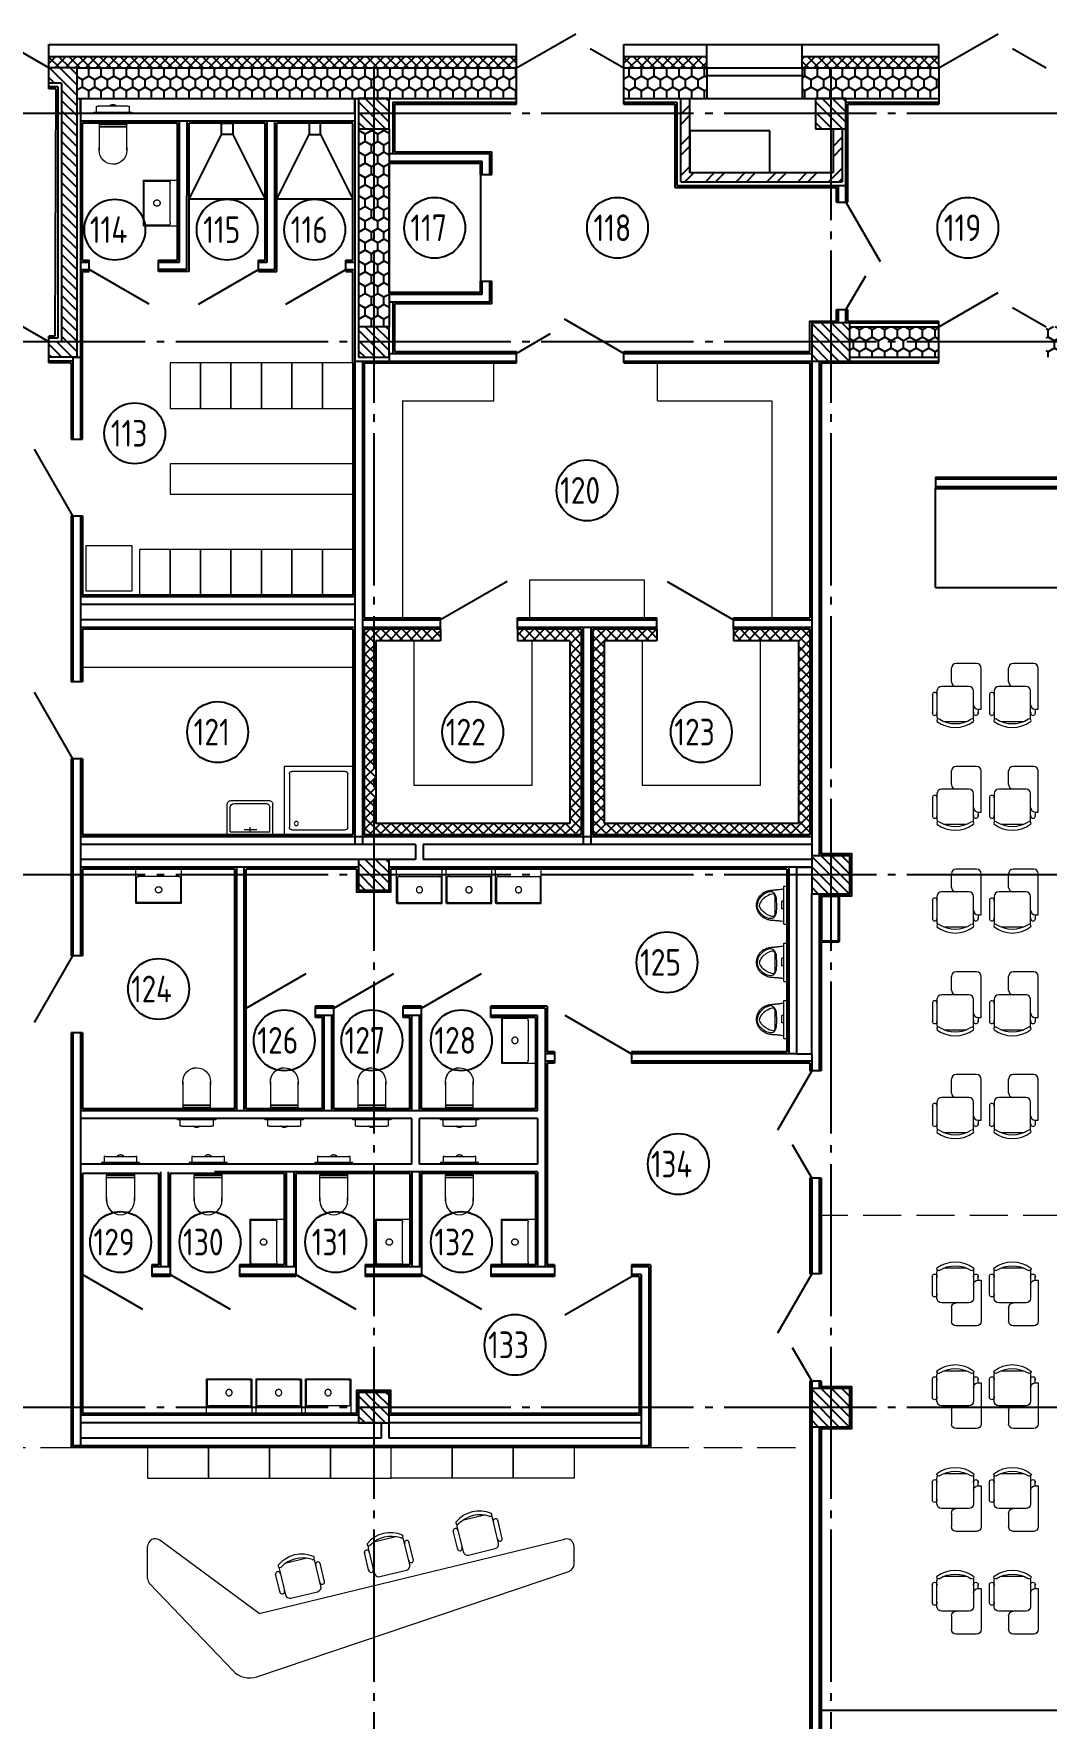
# Model space of a CAD drawing. Header units: millimetres. Extents: x -4830 to 71830, y -6940 to 28603.
# Drawn here: x 7535 to 20830, y 5919 to 28050 of the extents above; entities that cross this region are included whole.
import ezdxf

# ---------------------------------------------------------------- set-up
doc = ezdxf.new("R2010")
doc.units = ezdxf.units.MM
doc.linetypes.add('ГОСТ 2.303 4', pattern=[7, 5, -2, 0])
doc.linetypes.add('ГОСТ 2.303 5', pattern=[24, 20, -1.5, 1, -1.5])
doc.layers.add('Оборудование', color=5, linetype='Continuous', lineweight=18)
doc.layers.add('оси', color=7, linetype='Continuous')
doc.layers.add('текст', color=7, linetype='Continuous')
doc.styles.add('ГОСТ 2.304', font='CS_Gost2304.shx')
pattern_1 = [(135, (-72169.68, -10084.31), (-67.35192, -67.35192), []), (225, (-72169.68, -10084.31), (67.35192, -67.35192), [])]
pattern_2 = [(90, (-72169.684, -10084.31), (-82.48892, 142.875), [95.25, -190.5]), (210, (-72169.684, -10084.31), (-82.48892, -142.875), [95.25, -190.5]), (150, (-72169.684, -10084.31), (-164.97784, 3e-07), [-190.5, 95.25])]

# ---------------------------------------------------------------- blocks, each defined once
blk = doc.blocks.new('Инсталляция - унитаз')
at = {"layer": 'Оборудование', "ltscale": 100}
for p, q in [((-215, 225), (-215, 145)), ((-195, 225), (-215, 225)), ((-195, 225), (0, 225)), ((0, 225), (195, 225)), ((215, 225), (195, 225)), ((215, 145), (215, 225)), ((-220, 145), (-250, 145)), ((-250, 145), (-250, 125)), ((-250, 125), (250, 125)), ((220, 145), (-220, 145)), ((-220, 145), (-220, 125)), ((-220, 125), (-220, 145)), ((220, 125), (220, 145)), ((250, 145), (220, 145)), ((220, 145), (220, 125)), ((250, 125), (250, 145)), ((-183, 0), (182, 0)), ((-183, 0), (-183, -20)), ((-172, -20), (-183, -20)), ((-183, -358), (-183, -20)), ((182, -20), (-183, -20)), ((-183, -50), (-183, -20)), ((182, -50), (-183, -50)), ((-183, -50), (182, -50)), ((-183, -319), (-183, -50)), ((-172, 0), (-172, -20)), ((-172, -20), (-172, 0)), ((-172, -20), (-172, 0)), ((-172, -20), (172, -20)), ((-65, -5), (-65, 0)), ((65, -5), (-65, -5)), ((-35, -7), (-35, -5)), ((-35, -5), (-35, -7)), ((-35, -7), (-35, -5)), ((-33, -7), (-35, -7)), ((-35, -7), (-33, -7)), ((-35, -7), (-33, -7)), ((33, -7), (-33, -7)), ((35, -7), (33, -7)), ((33, -7), (35, -7)), ((33, -7), (35, -7)), ((35, -5), (35, -7)), ((35, -7), (35, -5)), ((35, -7), (35, -5)), ((65, 0), (65, -5)), ((172, 0), (172, -20)), ((172, -20), (172, 0)), ((172, 0), (172, -20)), ((172, -20), (182, -20)), ((182, 0), (182, -20)), ((182, -20), (182, -358)), ((182, -20), (182, -50)), ((182, -50), (182, -319)), ((-183, -319), (-183, -358)), ((182, -358), (182, -319))]:
    blk.add_line(p, q, dxfattribs=at)
at = {"layer": 'Оборудование', "ltscale": 100, "flags": 128}
blk.add_lwpolyline([(45, 225), (43, 226), (42, 228), (40, 230), (38, 231), (36, 233), (34, 234), (32, 235), (30, 237), (28, 238), (26, 239), (24, 240), (22, 241), (19, 242), (17, 242), (15, 243), (13, 244), (10, 244), (8, 244), (5, 245), (3, 245), (1, 245), (-2, 245), (-4, 245), (-7, 245), (-9, 244), (-11, 244), (-14, 243), (-16, 243), (-18, 242), (-21, 241), (-23, 241), (-25, 240), (-27, 239), (-29, 237), (-31, 236), (-33, 235), (-35, 234), (-37, 232), (-39, 231), (-41, 229), (-43, 227), (-44, 226)], dxfattribs=at)
at = {"layer": 'Оборудование', "ltscale": 100}
for radius, start, end in [(182, 180, 0), (183, 180, 270), (182, 270, 0)]:
    blk.add_arc((0, -358), radius, start, end, dxfattribs=at)
blk = doc.blocks.new('Sanitary_Basins_Gala_ALBUS-Over-counter-Wash-basin-60x45-cm - ALBUS Over counter Wash basin 60x45 cm_-V44-План на отм _4_200')
at = {"layer": 'Оборудование'}
for p, q in [((-302, -218), (-302, 226)), ((298, -218), (298, 226)), ((-290, 117), (-291, 113)), ((-291, 113), (-291, -199)), ((-288, 121), (-290, 117)), ((-285, 124), (-288, 121)), ((-282, 125), (-285, 124)), ((-277, 126), (-282, 125)), ((-273, 127), (-277, 126)), ((-263, 127), (-273, 127)), ((-263, 127), (264, 127)), ((269, 127), (259, 127)), ((274, 126), (269, 127)), ((278, 125), (274, 126)), ((282, 124), (278, 125)), ((285, 121), (282, 124)), ((286, 117), (285, 121)), ((287, 113), (286, 117)), ((287, -199), (287, 113)), ((-302, -219), (-302, -218)), ((-301, -220), (-302, -219)), ((-301, -221), (-301, -220)), ((-291, -199), (-290, -203)), ((-290, -203), (-288, -207)), ((-288, -207), (-285, -210)), ((-285, -210), (-281, -212)), ((-281, -212), (-277, -213)), ((-277, -213), (-273, -213)), ((-268, -214), (-273, -213)), ((-268, -214), (264, -214)), ((-42, -35), (-43, -39)), ((-43, -39), (-43, -42)), ((-43, -42), (-43, -46)), ((-43, -46), (-43, -50)), ((-43, -50), (-43, -54)), ((-43, -54), (-42, -58)), ((-40, -31), (-42, -35)), ((-42, -58), (-40, -61)), ((-39, -27), (-40, -31)), ((-40, -61), (-39, -65)), ((-37, -23), (-39, -27)), ((-39, -65), (-37, -69)), ((-34, -20), (-37, -23)), ((-37, -69), (-34, -72)), ((-31, -17), (-34, -20)), ((-34, -72), (-31, -75)), ((-28, -14), (-31, -17)), ((-31, -75), (-28, -78)), ((-25, -11), (-28, -14)), ((-28, -78), (-25, -81)), ((-21, -9), (-25, -11)), ((-25, -81), (-21, -83)), ((-17, -8), (-21, -9)), ((-21, -83), (-17, -85)), ((-13, -6), (-17, -8)), ((-17, -85), (-13, -86)), ((-9, -5), (-13, -6)), ((-13, -86), (-9, -87)), ((-6, -5), (-9, -5)), ((-9, -87), (-6, -87)), ((-2, -5), (-6, -5)), ((-6, -87), (-2, -88)), ((2, -5), (-2, -5)), ((-2, -88), (2, -87)), ((6, -5), (2, -5)), ((2, -87), (6, -87)), ((10, -6), (6, -5)), ((6, -87), (10, -86)), ((13, -8), (10, -6)), ((10, -86), (13, -85)), ((17, -9), (13, -8)), ((13, -85), (17, -83)), ((21, -11), (17, -9)), ((17, -83), (21, -81)), ((24, -14), (21, -11)), ((21, -81), (24, -78)), ((27, -17), (24, -14)), ((24, -78), (27, -75)), ((30, -20), (27, -17)), ((27, -75), (30, -72)), ((33, -23), (30, -20)), ((30, -72), (33, -69)), ((35, -27), (33, -23)), ((33, -69), (35, -65)), ((37, -31), (35, -27)), ((35, -65), (37, -61)), ((38, -35), (37, -31)), ((37, -61), (38, -58)), ((39, -39), (38, -35)), ((38, -58), (39, -54)), ((39, -42), (39, -39)), ((40, -46), (39, -42)), ((39, -50), (40, -46)), ((39, -54), (39, -50)), ((264, -214), (269, -213)), ((269, -213), (273, -213)), ((273, -213), (275, -212)), ((275, -212), (278, -212)), ((278, -212), (281, -210)), ((281, -210), (284, -207)), ((284, -207), (286, -205)), ((286, -203), (287, -201)), ((286, -205), (286, -203)), ((287, -201), (287, -199)), ((297, -221), (298, -220)), ((298, -219), (298, -218)), ((298, -220), (298, -219)), ((-300, -222), (-301, -221)), ((-299, -223), (-300, -222)), ((-298, -224), (-299, -223)), ((-297, -224), (-298, -224)), ((-296, -224), (-297, -224)), ((-296, -224), (292, -224)), ((292, -224), (293, -224)), ((293, -224), (294, -224)), ((294, -224), (295, -223)), ((295, -223), (296, -222)), ((296, -222), (297, -221))]:
    blk.add_line(p, q, dxfattribs=at)
at = {"layer": 'Оборудование', "ltscale": 100}
blk.add_line((-302, 226), (298, 226), dxfattribs=at)
blk = doc.blocks.new('720_Geberit_Инсталляция для подвесного писсуара 111_616_00_1__СантехПрибор_Нет основы_ - 400_74_Geberit_Duofix_urinal_element-607277-План на отм _4_200')
at = {"layer": 'Оборудование'}
for p, q in [((-250, 0), (-250, 40)), ((-250, 40), (250, 40)), ((250, 0), (-250, 0)), ((-53, 0), (-53, -28)), ((46, 0), (46, -28)), ((250, 0), (250, 40)), ((-120, -117), (120, -117)), ((46, -28), (-53, -28))]:
    blk.add_line(p, q, dxfattribs=at)
for points, knots in [([(-212, 0), (-211, -8), (-209, -23), (-206, -46), (-204, -64), (-202, -78), (-201, -89), (-200, -99), (-199, -110), (-198, -120), (-197, -130), (-196, -139), (-195, -149), (-195, -158), (-193, -167), (-192, -176), (-190, -187), (-188, -201), (-184, -216), (-179, -235), (-170, -257), (-156, -280), (-142, -297), (-129, -310), (-119, -319), (-110, -326), (-102, -331), (-96, -335), (-90, -339), (-83, -343), (-76, -346), (-67, -351), (-54, -355), (-38, -360), (-20, -363), (-7, -364), (0, -365)], [0, 0, 0, 0, 0.035714, 0.071429, 0.107143, 0.125, 0.142857, 0.160714, 0.178571, 0.196429, 0.214286, 0.232143, 0.25, 0.267857, 0.285714, 0.303571, 0.321429, 0.357143, 0.392857, 0.428571, 0.5, 0.571429, 0.642857, 0.678571, 0.714286, 0.75, 0.767857, 0.785714, 0.803571, 0.821429, 0.839286, 0.857143, 0.892857, 0.928571, 0.964286, 1, 1, 1, 1]), ([(0, -365), (9, -364), (27, -362), (51, -356), (73, -348), (93, -337), (111, -324), (133, -305), (151, -284), (166, -261), (175, -243), (183, -224), (189, -205), (192, -188), (194, -176), (195, -166), (196, -156), (196, -145), (197, -134), (198, -122), (199, -110), (200, -97), (201, -83), (203, -68), (204, -53), (207, -31), (210, -13), (212, 0)], [0, 0, 0, 0, 0.052632, 0.105263, 0.157895, 0.210526, 0.263158, 0.315789, 0.421053, 0.473684, 0.526316, 0.578947, 0.631579, 0.677632, 0.700658, 0.723684, 0.746711, 0.769737, 0.792763, 0.815789, 0.838816, 0.861842, 0.884868, 0.907895, 0.930921, 0.953947, 1, 1, 1, 1]), ([(-166, -135), (-184, -161), (-170, -232), (-116, -306), (-45, -351), (0, -351)], [0, 0, 0, 0, 0.2142319, 0.486249, 0.728231, 0.728231, 0.728231, 0.728231]), ([(-166, -135), (-129, -98), (0, -101), (132, -96), (166, -135)], [0, 0, 0, 0, 0.3432171, 0.6856443, 0.6856443, 0.6856443, 0.6856443]), ([(-120, -117), (-146, -124), (-155, -141), (-125, -237), (-40, -321), (0, -321)], [0, 0, 0, 0, 0.1604503, 0.4227587, 0.7075113, 0.7075113, 0.7075113, 0.7075113]), ([(120, -117), (146, -124), (155, -141), (125, -237), (40, -321), (0, -321)], [0, 0, 0, 0, 0.1604503, 0.4227587, 0.7075113, 0.7075113, 0.7075113, 0.7075113]), ([(166, -135), (182, -162), (170, -232), (116, -306), (45, -351), (0, -351)], [0, 0, 0, 0, 0.2126499, 0.48278, 0.724762, 0.724762, 0.724762, 0.724762])]:
    blk.add_open_spline(points, degree=3, knots=knots, dxfattribs=at)
blk = doc.blocks.new('поддон1')
at = {"layer": 'Оборудование'}
for p, q in [((67, 100), (67, 800)), ((100, 833), (800, 833)), ((833, 800), (833, 100)), ((800, 67), (100, 67))]:
    blk.add_line(p, q, dxfattribs=at)
blk.add_lwpolyline([(900, 900), (900, 0), (0, 0), (0, 900)], close=True, dxfattribs=at)
blk.add_circle((149, 158), 27.5, dxfattribs=at)
for centre, start, end in [((100, 800), 90, 180), ((800, 800), 0, 90), ((100, 100), 180, 270), ((800, 100), 270, 0)]:
    blk.add_arc(centre, 33.3, start, end, dxfattribs=at)
blk = doc.blocks.new('мойка')
at = {"layer": 'Оборудование', "lineweight": 18}
for p, q in [((-450, 250), (-450, -250)), ((0, 300), (-399, 300)), ((-40, 260), (-360, 260)), ((-40, 260), (-40, -260)), ((0, 300), (0, -300)), ((-410, 210), (-410, -210)), ((-69, 78), (-69, -91)), ((-40, 0), (-100, 0)), ((0, -300), (-400, -300)), ((-40, -260), (-360, -260))]:
    blk.add_line(p, q, dxfattribs=at)
for centre, radius, start, end in [((-400, 250), 49.7, 88.3906, 180.554), ((-360, 210), 50, 90.0248, 180.0248), ((-360, -210), 49.8, 179.9125, 270.2958), ((-400, -250), 50, 180.0248, 270.0248)]:
    blk.add_arc(centre, radius, start, end, dxfattribs=at)
blk = doc.blocks.new('кресло 2')
at = {"layer": 'Оборудование'}
for p, q in [((180, 0), (-180, 0)), ((-300, -102), (-300, -358)), ((-240, -60), (-240, -400)), ((240, -400), (240, -60)), ((301, -102), (301, -358)), ((-149, -460), (149, -460))]:
    blk.add_line(p, q, dxfattribs=at)
for centre, radius, start, end in [((-180, -60), 60, 90, 180), ((180, -60), 60, 0, 90), ((-270, -111), 31.2, 343.7398, 196.2602), ((271, -111), 31.2, 343.7398, 196.2602), ((-270, -349), 31.2, 163.7398, 16.2602), ((-222, -447), 21.9, 57.9726, 216.6901), ((-180, -400), 60, 180, 207.5844), ((0, -96), 393, 237.5758, 302.4242), ((222, -447), 21.9, 323.3099, 122.0274), ((180, -400), 60, 332.4156, 0), ((271, -349), 31.2, 163.7398, 16.2602), ((0, -140), 400, 233.1301, 306.8699)]:
    blk.add_arc(centre, radius, start, end, dxfattribs=at)
blk = doc.blocks.new('ресепшен')
at = {"layer": 'Оборудование', "ltscale": 100}
for p, q in [((0, 0), (-1306, 960)), ((0, 0), (4012, 976)), ((-1465, 459), (-1465, 879)), ((4135, 646), (4135, 879)), ((-29, -834), (4067, 551)), ((-342, -757), (-1437, 390))]:
    blk.add_line(p, q, dxfattribs=at)
for centre, radius, start, end in [((-1365, 879), 100, 53.6724, 180), ((4035, 879), 100, 0, 103.6724), ((-1365, 459), 100, 180, 223.6724), ((4035, 646), 100, 288.6724, 0), ((-125, -549), 300, 223.6724, 288.6724)]:
    blk.add_arc(centre, radius, start, end, dxfattribs=at)
at = {"layer": 'Оборудование', "rotation": 193.6724351841963}
for p in [(2925, 809), (1759, 525), (593, 242)]:
    blk.add_blockref('кресло 2', p, dxfattribs=at)
blk = doc.blocks.new('кресло 3')
at = {"layer": 'Оборудование', "ltscale": 100}
for p, q in [((-60, 60), (-60, 240)), ((329, -300), (329, 240)), ((289, -300), (329, -300))]:
    blk.add_line(p, q, dxfattribs=at)
at = {"layer": 'Оборудование'}
for p, q in [((269, 300), (0, 300)), ((169, 0), (-191, 0)), ((-311, -102), (-311, -358)), ((-251, -60), (-251, -400)), ((229, -400), (229, -60)), ((290, -300), (290, -358)), ((-160, -460), (138, -460))]:
    blk.add_line(p, q, dxfattribs=at)
for centre, radius, start, end in [((0, 240), 60, 90, 180), ((269, 240), 60, 0, 90), ((-191, -60), 60, 90, 180), ((0, 60), 60, 180, 270), ((169, -60), 60, 0, 90), ((-281, -111), 31.2, 343.7398, 196.2602), ((-281, -349), 31.2, 163.7398, 16.2602), ((-233, -447), 21.9, 57.9726, 216.6901), ((-191, -400), 60, 180, 207.5844), ((-11, -96), 393, 237.5758, 302.4242), ((212, -447), 21.9, 323.3099, 122.0274), ((169, -400), 60, 332.4156, 0), ((289, -240), 60, 180, 270), ((260, -349), 31.2, 163.7398, 16.2602), ((-11, -140), 400, 233.1301, 306.8699)]:
    blk.add_arc(centre, radius, start, end, dxfattribs=at)

msp = doc.modelspace()

# ---------------------------------------------------------------- hatches: boundary and pattern name
at = {"ltscale": 100}
h = msp.add_hatch(dxfattribs=at)
h.set_pattern_fill('ANSI37', color=256, scale=30, angle=90)
h.set_pattern_definition(pattern_1)
h.paths.add_polyline_path([(13875, 27750), (7735, 27750), (7735, 27600), (8100, 27600), (13875, 27600)])
h = msp.add_hatch(dxfattribs=at)
h.set_pattern_fill('ANSI37', color=256, scale=30, angle=90)
h.set_pattern_definition(pattern_1)
h.paths.add_polyline_path([(16375, 27600), (16375, 27750), (15285, 27750), (15285, 27600)])
h.paths.add_polyline_path([(17625, 27750), (17625, 27600), (19420, 27600), (19420, 27750)])
h = msp.add_hatch(dxfattribs=at)
h.set_pattern_fill('ANSI31', color=256, scale=30, angle=90)
h.set_pattern_definition([(135, (-72169.68, -10084.31), (-67.35192, -67.35192), [])])
h.paths.add_polyline_path([(8100, 27600), (7735, 27600), (7735, 27400), (7900, 27400), (7900, 24000), (7735, 24000), (7735, 23800), (8100, 23800)])
h = msp.add_hatch(dxfattribs=at)
h.set_pattern_fill('HONEY', color=256, scale=30, angle=90)
h.set_pattern_definition(pattern_2)
h.paths.add_polyline_path([(13875, 27600), (8100, 27600), (8100, 27200), (13875, 27200)])
h = msp.add_hatch(dxfattribs=at)
h.set_pattern_fill('HONEY', color=256, scale=30, angle=90)
h.set_pattern_definition(pattern_2)
h.paths.add_polyline_path([(17625, 27600), (17625, 27200), (19420, 27200), (19420, 27600)])
h.paths.add_polyline_path([(16375, 27200), (16375, 27600), (15285, 27600), (15285, 27200)])
h = msp.add_hatch(dxfattribs=at)
h.set_pattern_fill('ANSI31', color=256, scale=30, angle=90)
h.set_pattern_definition([(135, (-90169.68, 16915.69), (-67.35192, -67.35192), [])])
h.paths.add_polyline_path([(12200, 27200), (11800, 27200), (11800, 26800), (12200, 26800)])
h = msp.add_hatch(dxfattribs=at)
h.set_pattern_fill('ANSI32', color=256, scale=30)
h.set_pattern_definition([(45, (-72369.68, -10084.3), (-202.0558, 202.0558), []), (45, (-72234.98, -10084.3), (-202.0558, 202.0558), [])])
h.paths.add_polyline_path([(18150, 26800), (18030, 26800), (18030, 26225), (16150, 26225), (16150, 26775), (16150, 27200), (16030, 27200), (16030, 26105), (18150, 26105)])
h = msp.add_hatch(dxfattribs=at)
h.set_pattern_fill('ANSI31', color=256, scale=30, angle=90)
h.set_pattern_definition([(135, (-84169.68, 16915.69), (-67.35192, -67.35192), [])])
h.paths.add_polyline_path([(18200, 27200), (17800, 27200), (17800, 26800), (18200, 26800)])
h = msp.add_hatch(dxfattribs=at)
h.set_pattern_fill('HONEY', color=256, scale=30, angle=90)
h.set_pattern_definition(pattern_2)
h.paths.add_polyline_path([(12200, 26800), (11800, 26800), (11800, 24200), (12200, 24200)])
h = msp.add_hatch(dxfattribs=at)
h.set_pattern_fill('ANSI31', color=256, scale=30, angle=90)
h.set_pattern_definition([(135, (-90169.68, 13915.69), (-67.35192, -67.35192), [])])
h.paths.add_polyline_path([(12200, 24200), (11800, 24200), (11800, 23800), (12200, 23800)])
h = msp.add_hatch(dxfattribs=at)
h.set_pattern_fill('ANSI31', color=256, scale=30, angle=90)
h.set_pattern_definition([(135, (-81169.68, 13915.69), (-67.35192, -67.35192), [])])
h.paths.add_polyline_path([(18250, 24250), (17750, 24250), (17750, 23750), (18250, 23750)])
h = msp.add_hatch(dxfattribs=at)
h.set_pattern_fill('HONEY', color=256, scale=30, angle=90)
h.set_pattern_definition([(90, (-7769.684, -10084.31), (-82.48892, 142.875), [95.25, -190.5]), (210, (-7769.684, -10084.31), (-82.48892, -142.875), [95.25, -190.5]), (150, (-7769.684, -10084.31), (-164.97784, 3e-07), [-190.5, 95.25])])
h.paths.add_polyline_path([(26750, 24200), (20830, 24200), (20830, 23800), (26750, 23800)])
h.paths.add_polyline_path([(19420, 24200), (18250, 24200), (18250, 23800), (19420, 23800)])
h = msp.add_hatch(dxfattribs=at)
h.set_pattern_fill('ANSI37', color=256, scale=30, angle=90)
h.set_pattern_definition([(135, (-72569.68, 47243.81), (-67.35192, -67.35192), []), (225, (-72569.68, 47243.81), (67.35192, -67.35192), [])])
h.paths.add_polyline_path([(12025, 20075), (12875, 20075), (12875, 20225), (11875, 20225), (11875, 17525), (14725, 17525), (14725, 20225), (13885, 20225), (13885, 20075), (14575, 20075), (14575, 17675), (12025, 17675)])
h = msp.add_hatch(dxfattribs=at)
h.set_pattern_fill('ANSI37', color=256, scale=30, angle=90)
h.set_pattern_definition([(135, (-72169.68, 47243.81), (-67.35192, -67.35192), []), (225, (-72169.68, 47243.81), (67.35192, -67.35192), [])])
h.paths.add_polyline_path([(15715, 20225), (14875, 20225), (14875, 17525), (17725, 17525), (17725, 20225), (16725, 20225), (16725, 20075), (17575, 20075), (17575, 17675), (15025, 17675), (15025, 20075), (15715, 20075)])
h = msp.add_hatch(dxfattribs=at)
h.set_pattern_fill('ANSI31', color=256, scale=30, angle=90)
h.set_pattern_definition([(135, (-90169.68, 6915.69), (-67.35192, -67.35192), [])])
h.paths.add_polyline_path([(12200, 17200), (11800, 17200), (11800, 16800), (12200, 16800)])
h = msp.add_hatch(dxfattribs=at)
h.set_pattern_fill('ANSI31', color=256, scale=30, angle=90)
h.set_pattern_definition([(135, (-81169.68, 6915.69), (-67.35192, -67.35192), [])])
h.paths.add_polyline_path([(18250, 17250), (17750, 17250), (17750, 16750), (18250, 16750)])
h = msp.add_hatch(dxfattribs=at)
h.set_pattern_fill('ANSI31', color=256, scale=30, angle=90)
h.set_pattern_definition([(135, (-90169.68, -84.31), (-67.35192, -67.35192), [])])
h.paths.add_polyline_path([(12200, 10200), (11800, 10200), (11800, 9800), (12200, 9800)])
h = msp.add_hatch(dxfattribs=at)
h.set_pattern_fill('ANSI31', color=256, scale=30, angle=90)
h.set_pattern_definition([(135, (-81169.68, -84.31), (-67.35192, -67.35192), [])])
h.paths.add_polyline_path([(18250, 10250), (17750, 10250), (17750, 9750), (18250, 9750)])

# ---------------------------------------------------------------- linework, layer by layer
for p, q in [((7735, 27600), (7085.5, 27975)), ((7735, 27910), (13875, 27910)), ((7735, 27600), (7735, 27910)), ((13875, 27600), (14654.4, 28050)), ((13875, 27600), (13875, 27910)), ((15285, 27910), (19420, 27910)), ((15285, 27600), (15285, 27910)), ((16375, 27600), (16375, 27910)), ((17625, 27600), (17625, 27910)), ((19420, 27600), (20199.4, 28050)), ((19420, 27600), (19420, 27910)), ((7735, 27750), (13875, 27750)), ((14843.3, 27855), (15285, 27600)), ((15285, 27750), (16375, 27750)), ((17625, 27750), (19420, 27750)), ((20388.3, 27855), (20830, 27600)), ((8100, 27600), (7735, 27600)), ((7735, 27325), (7735, 27600)), ((8100, 27600), (8100, 23800)), ((8100, 27600), (13875, 27600)), ((13875, 27125), (13875, 27600)), ((15285, 27600), (16375, 27600)), ((15285, 27125), (15285, 27600)), ((16375, 27600), (17625, 27600)), ((16375, 27600), (16375, 27200)), ((16375, 27500), (17625, 27500)), ((17625, 27600), (19420, 27600)), ((17625, 27600), (17625, 27200)), ((19420, 27600), (19420, 27125)), ((7900, 27400), (7735, 27400)), ((7850, 27350), (7735, 27350)), ((7824.8, 27325), (7735, 27325)), ((7824.8, 27325), (7810.2, 24075)), ((7850, 27350), (7850, 24050)), ((7900, 27400), (7900, 24000)), ((8100, 27200), (13875, 27200)), ((8150, 27200), (8150, 22725)), ((11750, 27200), (11750, 23750)), ((12250, 27150), (13875, 27150)), ((12250, 27150), (12250, 26475)), ((12275, 27125), (13875, 27125)), ((12275, 26500), (12275, 27125)), ((15285, 27200), (16375, 27200)), ((15285, 27150), (15980, 27150)), ((15285, 27125), (15955, 27125)), ((15955, 27125), (15955, 26030)), ((15980, 27150), (15980, 26055)), ((16030, 26105), (16030, 27200)), ((16150, 26225), (16150, 27200)), ((16375, 27200), (17625, 27200)), ((17625, 27200), (19420, 27200)), ((18200, 27150), (19420, 27150)), ((18200, 25835), (18200, 27150)), ((18225, 27125), (19420, 27125)), ((18225, 25835), (18225, 27125)), ((11750, 26900), (8150, 26900)), ((8175, 25075), (8175, 26875)), ((9425, 26875), (8175, 26875)), ((9425, 25075), (9425, 26875)), ((9450, 25050), (9450, 26900)), ((9545.1, 24950), (9550, 26900)), ((9575, 24925), (9575, 26875)), ((10575, 26875), (9575, 26875)), ((10575, 25075), (10575, 26875)), ((10600, 25050), (10600, 26900)), ((10700, 24950), (10700, 26900)), ((10725, 24925), (10725, 26875)), ((11725, 26875), (10725, 26875)), ((11725, 25075), (11725, 26875)), ((11800, 26800), (11800, 24200)), ((12200, 26800), (12200, 24200)), ((18030, 26800), (18030, 26225)), ((18150, 26800), (18150, 26105)), ((9575, 25875), (10000, 26725)), ((10150, 26725), (10575, 25875)), ((10725, 25875), (11150, 26725)), ((11300, 26725), (11725, 25875)), ((12200, 26475), (13525, 26475)), ((12200, 26375), (13425, 26375)), ((12200, 26350), (13400, 26350)), ((12275, 26500), (13550, 26500)), ((13400, 26200), (13400, 26350)), ((13425, 26200), (13425, 26375)), ((13525, 26200), (13525, 26475)), ((13550, 26200), (13550, 26500)), ((13400, 26200), (13550, 26200)), ((16150, 26225), (18030, 26225)), ((15955, 26030), (18075, 26030)), ((15980, 26055), (18200, 26055)), ((16030, 26105), (18150, 26105)), ((18075, 25835), (18075, 26030)), ((18100, 25835), (18100, 26055)), ((10575, 25875), (9575, 25875)), ((11725, 25875), (10725, 25875)), ((18075, 25835), (18225, 25835)), ((18200, 25835), (18650, 25055.6)), ((8150, 25050), (8265, 25050)), ((8175, 25075), (8265, 25075)), ((8265, 24925), (8265, 25075)), ((9175, 25075), (9425, 25075)), ((9175, 24925), (9175, 25075)), ((9175, 25050), (9450, 25050)), ((10485, 24925), (10485, 25075)), ((10485, 25075), (10575, 25075)), ((10485, 25050), (10600, 25050)), ((11635, 25075), (11725, 25075)), ((11635, 24925), (11635, 25075)), ((11635, 25050), (11750, 25050)), ((8150, 24950), (8265, 24950)), ((8175, 22725), (8175, 24925)), ((8175, 24925), (8265, 24925)), ((9053.1, 24495), (8265, 24950)), ((9545.1, 24950.3), (9175, 24950)), ((9575, 24925), (9175, 24925)), ((9696.9, 24495), (10485, 24950)), ((10485, 24950), (10700, 24950)), ((10485, 24925), (10725, 24925)), ((10846.9, 24495), (11635, 24950)), ((11635, 24950), (11750, 24950)), ((11635, 24925), (11725, 24925)), ((11725, 23725), (11725, 24925)), ((13400, 24650), (13400, 24800)), ((13400, 24800), (13550, 24800)), ((13425, 24625), (13425, 24800)), ((13525, 24525), (13525, 24800)), ((13550, 24500), (13550, 24800)), ((18455, 24866.7), (18200, 24425)), ((13400, 24650), (12200, 24650)), ((13425, 24625), (12200, 24625)), ((19420, 24200), (20199.4, 24650)), ((7735, 24000), (7085.5, 24375)), ((13525, 24525), (12200, 24525)), ((12250, 24525), (12250, 23850)), ((13550, 24500), (12275, 24500)), ((12275, 23875), (12275, 24500)), ((18075, 24275), (18075, 24425)), ((18075, 24425), (18225, 24425)), ((18100, 24250), (18100, 24425)), ((18200, 24250), (18200, 24425)), ((18225, 24275), (18225, 24425)), ((20388.3, 24455), (20830, 24200)), ((15285, 23850), (14505.6, 24300)), ((18225, 24275), (19420, 24275)), ((18250, 24250), (19420, 24250)), ((18250, 24200), (19420, 24200)), ((19420, 23725), (19420, 24275)), ((7810.2, 24075), (7735, 24075)), ((7735, 23725), (7735, 24075)), ((7850, 24050), (7735, 24050)), ((7900, 24000), (7735, 24000)), ((14316.7, 24105), (13875, 23850)), ((8100, 23800), (7735, 23800)), ((8050, 23750), (7735, 23750)), ((8025, 23725), (7735, 23725)), ((8025, 23725), (8025, 22725)), ((8050, 23800), (8050, 22725)), ((8050, 23800), (8150, 23800)), ((11725, 23725), (11725, 20675)), ((11750, 23750), (13875, 23750)), ((11750, 23750), (11750, 17400)), ((11850, 23750), (11850, 17400)), ((11875, 23725), (13875, 23725)), ((11875, 23725), (11875, 20375)), ((12200, 23850), (13875, 23850)), ((12200, 23850), (12200, 23750)), ((12275, 23875), (13875, 23875)), ((13875, 23725), (13875, 23875)), ((15285, 23875), (17725, 23875)), ((15285, 23725), (15285, 23875)), ((15285, 23850), (17750, 23850)), ((15285, 23750), (17750, 23750)), ((15285, 23725), (17725, 23725)), ((17725, 23725), (17725, 20375)), ((17750, 23750), (17750, 17250)), ((17850, 23750), (17850, 17250)), ((17875, 23725), (19420, 23725)), ((17875, 23725), (17875, 17275)), ((18250, 23800), (19420, 23800)), ((18250, 23750), (19420, 23750)), ((8050, 21715), (7545, 22589.7)), ((8025, 22725), (8175, 22725)), ((19375, 22225), (28625, 22225)), ((19375, 22225), (19375, 22075)), ((19375, 22200), (28625, 22200)), ((19375, 22100), (28625, 22100)), ((19375, 22075), (28625, 22075)), ((19375, 20775), (19375, 22075)), ((8025, 21715), (8025, 19535)), ((8025, 21715), (8175, 21715)), ((8050, 21715), (8050, 19535)), ((8150, 21715), (8150, 19535)), ((8175, 21715), (8175, 20675)), ((13749.7, 20855), (12875, 20350)), ((15850.3, 20855), (16725, 20350)), ((11750, 20650), (8150, 20650)), ((11725, 20675), (8175, 20675)), ((19375, 20775), (28625, 20775)), ((11875, 20375), (12875, 20375)), ((12875, 20225), (12875, 20375)), ((13885, 20375), (15715, 20375)), ((13885, 20225), (13885, 20375)), ((15715, 20225), (15715, 20375)), ((16725, 20375), (17725, 20375)), ((16725, 20225), (16725, 20375)), ((11750, 20250), (8150, 20250)), ((8175, 20225), (8175, 19535)), ((11725, 20225), (8175, 20225)), ((11725, 20225), (11725, 17525)), ((11850, 20350), (12875, 20350)), ((12875, 20250), (11850, 20250)), ((12875, 20225), (11875, 20225)), ((11875, 20225), (11875, 17525)), ((12875, 20225), (12875, 20075)), ((13885, 20350), (15715, 20350)), ((15715, 20250), (13885, 20250)), ((14725, 20225), (13885, 20225)), ((13885, 20225), (13885, 20075)), ((14725, 20225), (14725, 17525)), ((14750, 20250), (14750, 17400)), ((14850, 20250), (14850, 17400)), ((15715, 20225), (14875, 20225)), ((14875, 20225), (14875, 17525)), ((15715, 20225), (15715, 20075)), ((16725, 20350), (17750, 20350)), ((17750, 20250), (16725, 20250)), ((17725, 20225), (16725, 20225)), ((16725, 20225), (16725, 20075)), ((17725, 20225), (17725, 17525)), ((12025, 20075), (12025, 17675)), ((12875, 20075), (12025, 20075)), ((14575, 20075), (13885, 20075)), ((14575, 20075), (14575, 17675)), ((15025, 20075), (15025, 17675)), ((15715, 20075), (15025, 20075)), ((17575, 20075), (16725, 20075)), ((17575, 20075), (17575, 17675)), ((8175, 19535), (8025, 19535)), ((8050, 18525), (7545, 19399.7)), ((8025, 18525), (8025, 15935)), ((8175, 18525), (8025, 18525)), ((8050, 18525), (8050, 15935)), ((8150, 18525), (8150, 15935)), ((8175, 18525), (8175, 17525)), ((17750, 17500), (8150, 17500)), ((11725, 17525), (8175, 17525)), ((14725, 17525), (11875, 17525)), ((14575, 17675), (12025, 17675)), ((17725, 17525), (14875, 17525)), ((17575, 17675), (15025, 17675)), ((11800, 17100), (8150, 17100)), ((10175, 17075), (8175, 17075)), ((8175, 17075), (8175, 15935)), ((10175, 13925), (10175, 17075)), ((10200, 13900), (10200, 17100)), ((10300, 13900), (10300, 17100)), ((11775, 17075), (10325, 17075)), ((10325, 13925), (10325, 17075)), ((17750, 17100), (12200, 17100)), ((17425, 17075), (12225, 17075)), ((17425, 17075), (17425, 14675)), ((17450, 17100), (17450, 14650)), ((17850, 16750), (17850, 14425)), ((17875, 16725), (17875, 14425)), ((7545, 15060.3), (8050, 15935)), ((8175, 15935), (8025, 15935)), ((10325, 15250), (11113.1, 15705)), ((11475, 15250), (12263.1, 15705)), ((12625, 15250), (13413.1, 15705)), ((11475, 15275), (11235, 15275)), ((11235, 15125), (11235, 15275)), ((11475, 15125), (11475, 15275)), ((12625, 15275), (12385, 15275)), ((12385, 15125), (12385, 15275)), ((12625, 15125), (12625, 15275)), ((14275, 15275), (13535, 15275)), ((13535, 15125), (13535, 15275)), ((14275, 15275), (14275, 14675)), ((11475, 15250), (11235, 15250)), ((11475, 15150), (11235, 15150)), ((11325, 15125), (11235, 15125)), ((11325, 13925), (11325, 15125)), ((11350, 13900), (11350, 15150)), ((11450, 13900), (11450, 15150)), ((11475, 13925), (11475, 15125)), ((12625, 15250), (12385, 15250)), ((12625, 15150), (12385, 15150)), ((12475, 15125), (12385, 15125)), ((12475, 13925), (12475, 15125)), ((12500, 13900), (12500, 15150)), ((12600, 13900), (12600, 15150)), ((12625, 13925), (12625, 15125)), ((14250, 15250), (13535, 15250)), ((14150, 15150), (13535, 15150)), ((14125, 15125), (13535, 15125)), ((14125, 15125), (14125, 13925)), ((14150, 13900), (14150, 15150)), ((14250, 15250), (14250, 11850)), ((14510.3, 15155), (15385, 14650)), ((8025, 14925), (8025, 9475)), ((8175, 14925), (8025, 14925)), ((8050, 14925), (8050, 9500)), ((8150, 14925), (8150, 9500)), ((8175, 14925), (8175, 13925)), ((14375, 14650), (14250, 14650)), ((14375, 14675), (14275, 14675)), ((14375, 14675), (14375, 14525)), ((17425, 14675), (15385, 14675)), ((15385, 14675), (15385, 14525)), ((17550, 14650), (15385, 14650)), ((17750, 14650), (17750, 14425)), ((14375, 14550), (14250, 14550)), ((14275, 14525), (14275, 11875)), ((14375, 14525), (14275, 14525)), ((17750, 14550), (15385, 14550)), ((17725, 14525), (15385, 14525)), ((17750, 14425), (17300, 13645.6)), ((17725, 14525), (17725, 14425)), ((17875, 14425), (17725, 14425)), ((14150, 13900), (8150, 13900)), ((10175, 13925), (8175, 13925)), ((11325, 13925), (10325, 13925)), ((12475, 13925), (11475, 13925)), ((14125, 13925), (12625, 13925)), ((17495, 13456.7), (17750, 13015)), ((8175, 13075), (8175, 9925)), ((9175, 13075), (8175, 13075)), ((9175, 13075), (9175, 11875)), ((9200, 13100), (9200, 11850)), ((9300, 13100), (9300, 11850)), ((10825, 13075), (9325, 13075)), ((9325, 13075), (9325, 11875)), ((14150, 13100), (9910, 13100)), ((10825, 13075), (10825, 11875)), ((10850, 13100), (10850, 11850)), ((10950, 13100), (10950, 11850)), ((12475, 13075), (10975, 13075)), ((10975, 13075), (10975, 11875)), ((12475, 13075), (12475, 11875)), ((12500, 13100), (12500, 11850)), ((12600, 13100), (12600, 11850)), ((12625, 13075), (12625, 11875)), ((14125, 13075), (12625, 13075)), ((14125, 13075), (14125, 11875)), ((14150, 13100), (14150, 11850)), ((17725, 13015), (17725, 11760)), ((17875, 13015), (17725, 13015)), ((17750, 13015), (17750, 11760)), ((17850, 13015), (17850, 11760)), ((17875, 13015), (17875, 11760)), ((8175, 11750), (8963.1, 11295)), ((9175, 11875), (9085, 11875)), ((9085, 11875), (9085, 11725)), ((9325, 11850), (9085, 11850)), ((9325, 11750), (9085, 11750)), ((9325, 11875), (9325, 11725)), ((9325, 11750), (10113.1, 11295)), ((10825, 11875), (10235, 11875)), ((10235, 11875), (10235, 11725)), ((10975, 11850), (10235, 11850)), ((10975, 11750), (10235, 11750)), ((10975, 11875), (10975, 11725)), ((10975, 11750), (11763.1, 11295)), ((12475, 11875), (11885, 11875)), ((11885, 11875), (11885, 11725)), ((12625, 11850), (11885, 11850)), ((12625, 11750), (11885, 11750)), ((12625, 11875), (12625, 11725)), ((12625, 11750), (13413.1, 11295)), ((14125, 11875), (13535, 11875)), ((13535, 11875), (13535, 11725)), ((14375, 11850), (13535, 11850)), ((14375, 11750), (13535, 11750)), ((14375, 11875), (14275, 11875)), ((14375, 11875), (14375, 11725)), ((15635, 11875), (15385, 11875)), ((15385, 11875), (15385, 11725)), ((15610, 11850), (15385, 11850)), ((15510, 11750), (15385, 11750)), ((15510, 11750), (15510, 9500)), ((15610, 11850), (15610, 9500)), ((15635, 11875), (15635, 9475)), ((17750, 11760), (17300, 10980.6)), ((17875, 11760), (17725, 11760)), ((9325, 11725), (9085, 11725)), ((10975, 11725), (10235, 11725)), ((12625, 11725), (11885, 11725)), ((14375, 11725), (13535, 11725)), ((14510.3, 11220), (15385, 11725)), ((15485, 11725), (15385, 11725)), ((15485, 11725), (15485, 9925)), ((17495, 10791.7), (17750, 10350)), ((17725, 10350), (17725, 3275)), ((17875, 10350), (17725, 10350)), ((17750, 10350), (17750, 10250)), ((17850, 10350), (17850, 10250)), ((17875, 10350), (17875, 10275)), ((11800, 9900), (8150, 9900)), ((11775, 9925), (8175, 9925)), ((15510, 9900), (12200, 9900)), ((15485, 9925), (12225, 9925)), ((17750, 9750), (17750, 3250)), ((17850, 9750), (17850, 3250)), ((17875, 9725), (17875, 4725)), ((15635, 9475), (8025, 9475)), ((15610, 9500), (8050, 9500)), ((17875, 6025), (30125, 6025))]:
    msp.add_line(p, q, dxfattribs=at)
at = {"lineweight": -3, "ltscale": 100}
for p, q in [((8150, 27000), (8150, 27200)), ((11750, 27000), (11750, 27200)), ((11750, 27000), (8150, 27000)), ((11750, 20550), (8150, 20550)), ((8150, 20550), (8150, 20350)), ((11750, 20550), (11750, 20350)), ((11750, 20350), (8150, 20350)), ((12550, 17400), (8150, 17400)), ((8150, 17400), (8150, 17200)), ((12550, 17400), (12550, 17200)), ((17750, 17400), (12650, 17400)), ((12650, 17400), (12650, 17200)), ((17750, 17400), (17750, 17250)), ((12550, 17200), (8150, 17200)), ((17750, 17200), (12650, 17200)), ((17550, 17100), (17550, 14650)), ((17550, 17100), (17750, 17100)), ((17750, 14650), (17750, 16750)), ((17550, 14650), (17750, 14650)), ((12500, 13800), (8150, 13800)), ((8150, 13800), (8150, 13200)), ((12500, 13200), (12500, 13800)), ((14150, 13800), (12600, 13800)), ((12600, 13200), (12600, 13800)), ((14150, 13800), (14150, 13200)), ((12500, 13200), (8150, 13200)), ((14150, 13200), (12600, 13200)), ((12100, 9800), (8150, 9800)), ((8150, 9800), (8150, 9600)), ((12100, 9600), (12100, 9800)), ((15510, 9800), (12200, 9800)), ((12200, 9600), (12200, 9800)), ((15510, 9800), (15510, 9600)), ((12100, 9600), (8150, 9600)), ((15510, 9600), (12200, 9600))]:
    msp.add_line(p, q, dxfattribs=at)
at = {"linetype": 'ГОСТ 2.303 4', "lineweight": 9, "ltscale": 100}
for p, q in [((30125, 12525), (17875, 12525)), ((6225, 9475), (8025, 9475)), ((15635, 9475), (17725, 9475))]:
    msp.add_line(p, q, dxfattribs=at)
at = {"ltscale": 100}
for points in [[(11800, 26800), (12200, 26800), (12200, 27200), (11800, 27200)], [(17800, 26800), (18200, 26800), (18200, 27200), (17800, 27200)], [(10150, 26875), (10150, 26725), (10000, 26725), (10000, 26875)], [(11150, 26875), (11150, 26725), (11300, 26725), (11300, 26875)], [(17200, 26775), (16150, 26775), (16150, 26225), (17200, 26225)], [(13400, 24650), (12200, 24650), (12200, 26350), (13400, 26350)], [(11800, 23800), (12200, 23800), (12200, 24200), (11800, 24200)], [(17750, 23750), (18250, 23750), (18250, 24250), (17750, 24250)], [(11800, 16800), (12200, 16800), (12200, 17200), (11800, 17200)], [(17750, 16750), (18250, 16750), (18250, 17250), (17750, 17250)], [(11800, 9800), (12200, 9800), (12200, 10200), (11800, 10200)], [(17750, 9750), (18250, 9750), (18250, 10250), (17750, 10250)]]:
    msp.add_lwpolyline(points, close=True, dxfattribs=at)
for points in [[(17725, 23875), (17725, 24275), (18075, 24275)], [(17875, 16725), (18275, 16725), (18275, 17275), (17875, 17275)], [(11775, 17075), (11775, 16775), (12225, 16775), (12225, 17075)], [(12225, 9925), (12225, 10225), (11775, 10225), (11775, 9925)], [(17875, 9725), (18275, 9725), (18275, 10275), (17875, 10275)]]:
    msp.add_lwpolyline(points, dxfattribs=at)
at = {"layer": 'Оборудование', "ltscale": 100}
for p, q in [((13575, 23225), (13575, 23725)), ((15725, 23225), (15725, 23725)), ((12375, 23225), (13575, 23225)), ((12375, 23225), (12375, 20375)), ((15725, 23225), (17225, 23225)), ((17225, 23225), (17225, 20375)), ((14050, 20375), (14050, 20875)), ((14050, 20875), (15550, 20875)), ((15550, 20875), (15550, 20375))]:
    msp.add_line(p, q, dxfattribs=at)
at = {"layer": 'Оборудование'}
for p, q in [((12525, 20075), (12525, 18175)), ((14075, 20075), (14075, 18175)), ((15525, 20075), (15525, 18175)), ((17075, 20075), (17075, 18175)), ((11725, 19725), (8175, 19725)), ((14075, 18175), (12525, 18175)), ((17075, 18175), (15525, 18175))]:
    msp.add_line(p, q, dxfattribs=at)
at = {"layer": 'Оборудование', "ltscale": 100}
for points in [[(9325, 23125), (9725, 23125), (9725, 23725), (9325, 23725)], [(9725, 23125), (10125, 23125), (10125, 23725), (9725, 23725)], [(10125, 23125), (10525, 23125), (10525, 23725), (10125, 23725)], [(10525, 23125), (10925, 23125), (10925, 23725), (10525, 23725)], [(10925, 23125), (11325, 23125), (11325, 23725), (10925, 23725)], [(11325, 23125), (11725, 23125), (11725, 23725), (11325, 23725)], [(11725, 22000), (11725, 22400), (9325, 22400), (9325, 22000)], [(8925, 20675), (9325, 20675), (9325, 21275), (8925, 21275)], [(9325, 20675), (9725, 20675), (9725, 21275), (9325, 21275)], [(9725, 20675), (10125, 20675), (10125, 21275), (9725, 21275)], [(10125, 20675), (10525, 20675), (10525, 21275), (10125, 21275)], [(10525, 20675), (10925, 20675), (10925, 21275), (10525, 21275)], [(10925, 20675), (11325, 20675), (11325, 21275), (10925, 21275)], [(11325, 20675), (11725, 20675), (11725, 21275), (11325, 21275)], [(9030, 9475), (9030, 9075), (9830, 9075), (9830, 9475)], [(9830, 9475), (9830, 9075), (10630, 9075), (10630, 9475)], [(10630, 9475), (10630, 9075), (11430, 9075), (11430, 9475)], [(11430, 9475), (11430, 9075), (12230, 9075), (12230, 9475)], [(13030, 9475), (13030, 9075), (12230, 9075), (12230, 9475)], [(13830, 9475), (13830, 9075), (13030, 9075), (13030, 9475)], [(14630, 9475), (14630, 9075), (13830, 9075), (13830, 9475)]]:
    msp.add_lwpolyline(points, close=True, dxfattribs=at)
at = {"layer": 'Оборудование'}
msp.add_lwpolyline([(8825, 21325), (8825, 20725), (8225, 20725), (8225, 21325)], close=True, dxfattribs=at)
at = {"layer": 'Оборудование', "color": 1, "lineweight": 40, "ltscale": 100}
msp.add_lwpolyline([(17875, 16125), (18105, 16125), (18105, 16725), (17875, 16725)], close=True, dxfattribs=at)
at = {"layer": 'оси', "linetype": 'ГОСТ 2.303 5', "lineweight": 25, "ltscale": 100}
for points in [[(12000, 27600), (12000, -5440)], [(18000, 27600), (18000, -5440)], [(30600, 27000), (-3330, 27000)], [(30600, 24000), (-3330, 24000)], [(30600, 17000), (-3330, 17000)], [(30600, 10000), (-3330, 10000)]]:
    msp.add_lwpolyline(points, dxfattribs=at)
at = {"layer": 'текст', "linetype": 'Continuous', "lineweight": 25, "ltscale": 100}
for centre in [(12800, 25500), (15200, 25500), (19800, 25500), (8600, 25475), (10075, 25475), (11225, 25475), (8862.2, 22800), (14800, 22050), (9950, 18875), (13300, 18875), (16300, 18875), (15850, 15850), (9175, 15500), (10825, 14825), (11975, 14825), (13150, 14825), (16000, 13200), (8675, 12175), (9850, 12175), (11500, 12175), (13150, 12175), (13855, 10825)]:
    msp.add_circle(centre, 400, dxfattribs=at)

# ---------------------------------------------------------------- block references
at = {"layer": 'Оборудование', "xscale": -1}
for name, p in [('Инсталляция - унитаз', (8575, 26875)), ('Sanitary_Basins_Gala_ALBUS-Over-counter-Wash-basin-60x45-cm - ALBUS Over counter Wash basin 60x45 cm_-V44-План на отм _4_200', (9173.1, 16849.1))]:
    msp.add_blockref(name, p, dxfattribs=at)
for name, p, rotation in [('Sanitary_Basins_Gala_ALBUS-Over-counter-Wash-basin-60x45-cm - ALBUS Over counter Wash basin 60x45 cm_-V44-План на отм _4_200', (9199.1, 25826.9), 270), ('поддон1', (10825, 17525), 270), ('Инсталляция - унитаз', (9675, 13925), 180), ('Инсталляция - унитаз', (10825, 13925), 180), ('Инсталляция - унитаз', (11975, 13925), 180), ('Инсталляция - унитаз', (13125, 13925), 180), ('Sanitary_Basins_Gala_ALBUS-Over-counter-Wash-basin-60x45-cm - ALBUS Over counter Wash basin 60x45 cm_-V44-План на отм _4_200', (10599.1, 12176.9), 270), ('Sanitary_Basins_Gala_ALBUS-Over-counter-Wash-basin-60x45-cm - ALBUS Over counter Wash basin 60x45 cm_-V44-План на отм _4_200', (12249.1, 12176.9), 270), ('Sanitary_Basins_Gala_ALBUS-Over-counter-Wash-basin-60x45-cm - ALBUS Over counter Wash basin 60x45 cm_-V44-План на отм _4_200', (13899.1, 12176.9), 270), ('кресло 3', (19645.8, 11375), 180), ('кресло 3', (20395.8, 11375), 180), ('кресло 3', (19645.8, 10025), 180), ('кресло 3', (20395.8, 10025), 180), ('кресло 3', (19645.8, 8675), 180), ('кресло 3', (20395.8, 8675), 180), ('кресло 3', (19645.8, 7325), 180), ('кресло 3', (20395.8, 7325), 180)]:
    msp.add_blockref(name, p, dxfattribs=dict(at, rotation=rotation))
at = {"layer": 'Оборудование'}
for name, p in [('кресло 3', (19645.8, 19475)), ('кресло 3', (20395.8, 19475)), ('кресло 3', (19645.8, 18125)), ('кресло 3', (20395.8, 18125)), ('Sanitary_Basins_Gala_ALBUS-Over-counter-Wash-basin-60x45-cm - ALBUS Over counter Wash basin 60x45 cm_-V44-План на отм _4_200', (12601.9, 16849.1)), ('Sanitary_Basins_Gala_ALBUS-Over-counter-Wash-basin-60x45-cm - ALBUS Over counter Wash basin 60x45 cm_-V44-План на отм _4_200', (13251.9, 16849.1)), ('Sanitary_Basins_Gala_ALBUS-Over-counter-Wash-basin-60x45-cm - ALBUS Over counter Wash basin 60x45 cm_-V44-План на отм _4_200', (13901.9, 16849.1)), ('кресло 3', (19645.8, 16775)), ('кресло 3', (20395.8, 16775)), ('кресло 3', (19645.8, 15425)), ('кресло 3', (20395.8, 15425)), ('кресло 3', (19645.8, 14075)), ('кресло 3', (20395.8, 14075)), ('Инсталляция - унитаз', (8675, 13075)), ('Инсталляция - унитаз', (9825, 13075)), ('Инсталляция - унитаз', (11475, 13075)), ('Инсталляция - унитаз', (13125, 13075)), ('ресепшен', (10494.8, 7297.5))]:
    msp.add_blockref(name, p, dxfattribs=at)
at = {"layer": 'Оборудование', "ltscale": 100, "xscale": -1, "rotation": 90}
msp.add_blockref('мойка', (10375, 17525), dxfattribs=at)
at = {"layer": 'Оборудование'}
for name, p, rotation in [('720_Geberit_Инсталляция для подвесного писсуара 111_616_00_1__СантехПрибор_Нет основы_ - 400_74_Geberit_Duofix_urinal_element-607277-План на отм _4_200', (17385, 16600), 270), ('720_Geberit_Инсталляция для подвесного писсуара 111_616_00_1__СантехПрибор_Нет основы_ - 400_74_Geberit_Duofix_urinal_element-607277-План на отм _4_200', (17385, 15850), 270), ('720_Geberit_Инсталляция для подвесного писсуара 111_616_00_1__СантехПрибор_Нет основы_ - 400_74_Geberit_Duofix_urinal_element-607277-План на отм _4_200', (17385, 15100), 270), ('Sanitary_Basins_Gala_ALBUS-Over-counter-Wash-basin-60x45-cm - ALBUS Over counter Wash basin 60x45 cm_-V44-План на отм _4_200', (13899.1, 14823.1), 270), ('Sanitary_Basins_Gala_ALBUS-Over-counter-Wash-basin-60x45-cm - ALBUS Over counter Wash basin 60x45 cm_-V44-План на отм _4_200', (10098.1, 10150.9), 180), ('Sanitary_Basins_Gala_ALBUS-Over-counter-Wash-basin-60x45-cm - ALBUS Over counter Wash basin 60x45 cm_-V44-План на отм _4_200', (10748.1, 10150.9), 180), ('Sanitary_Basins_Gala_ALBUS-Over-counter-Wash-basin-60x45-cm - ALBUS Over counter Wash basin 60x45 cm_-V44-План на отм _4_200', (11398.1, 10150.9), 180)]:
    msp.add_blockref(name, p, dxfattribs=dict(at, rotation=rotation))

# ---------------------------------------------------------------- texts
at = {"layer": 'текст', "linetype": 'Continuous', "lineweight": 25, "ltscale": 100, "char_height": 350, "attachment_point": 1, "style": 'ГОСТ 2.304'}
for s, insert, width in [('\\f|b0|i0|c1|p0;\\W1.0000000000;\\T1.0000000000;\\o\\l117', (12480.6, 25675), 1183.333), ('\\f|b0|i0|c1|p0;\\W1.0000000000;\\T1.0000000000;\\o\\l118', (14885, 25675), 1183.333), ('\\f|b0|i0|c1|p0;\\W1.0000000000;\\T1.0000000000;\\o\\l119', (19485, 25675), 1183.333), ('\\f|b0|i0|c1|p0;\\W1.0000000000;\\T1.0000000000;\\o\\l114', (8271.9, 25650), 1183.333), ('\\f|b0|i0|c1|p0;\\W1.0000000000;\\T1.0000000000;\\o\\l115', (9760, 25650), 1183.333), ('\\f|b0|i0|c1|p0;\\W1.0000000000;\\T1.0000000000;\\o\\l116', (10910, 25650), 1183.333), ('\\f|b0|i0|c1|p0;\\W1.0000000000;\\T1.0000000000;\\o\\l113', (8547.2, 22975), 1183.333), ('\\f|b0|i0|c1|p0;\\W1.0000000000;\\T1.0000000000;\\o\\l120', (14445.6, 22225), 1250), ('\\f|b0|i0|c1|p0;\\W1.0000000000;\\T1.0000000000;\\o\\l121', (9635, 19050), 1183.333), ('\\f|b0|i0|c1|p0;\\W1.0000000000;\\T1.0000000000;\\o\\l122', (12945.6, 19050), 1250), ('\\f|b0|i0|c1|p0;\\W1.0000000000;\\T1.0000000000;\\o\\l123', (15945.6, 19050), 1250), ('\\f|b0|i0|c1|p0;\\W1.0000000000;\\T1.0000000000;\\o\\l125', (15495.6, 16025), 1250), ('\\f|b0|i0|c1|p0;\\W0.9787420728;\\T1.0000000000;\\o\\l124', (8815.3, 15675), 1223.428), ('\\f|b0|i0|c1|p0;\\W1.0000000000;\\T1.0000000000;\\o\\l126', (10470.6, 15000), 1250), ('\\f|b0|i0|c1|p0;\\W1.0000000000;\\T1.0000000000;\\o\\l127', (11616.2, 15000), 1250), ('\\f|b0|i0|c1|p0;\\W1.0000000000;\\T1.0000000000;\\o\\l128', (12795.6, 15000), 1250), ('\\f|b0|i0|c1|p0;\\W0.9787420728;\\T1.0000000000;\\o\\l134', (15640.3, 13375), 1223.428), ('\\f|b0|i0|c1|p0;\\W1.0000000000;\\T1.0000000000;\\o\\l129', (8320.6, 12350), 1250), ('\\f|b0|i0|c1|p0;\\W1.0000000000;\\T1.0000000000;\\o\\l130', (9495.6, 12350), 1250), ('\\f|b0|i0|c1|p0;\\W1.0000000000;\\T1.0000000000;\\o\\l131', (11185, 12350), 1183.333), ('\\f|b0|i0|c1|p0;\\W1.0000000000;\\T1.0000000000;\\o\\l132', (12795.6, 12350), 1250), ('\\f|b0|i0|c1|p0;\\W1.0000000000;\\T1.0000000000;\\o\\l133', (13500.6, 11000), 1250)]:
    msp.add_mtext(s, dxfattribs=dict(at, insert=insert, width=width))

doc.saveas('drawing.dxf')
